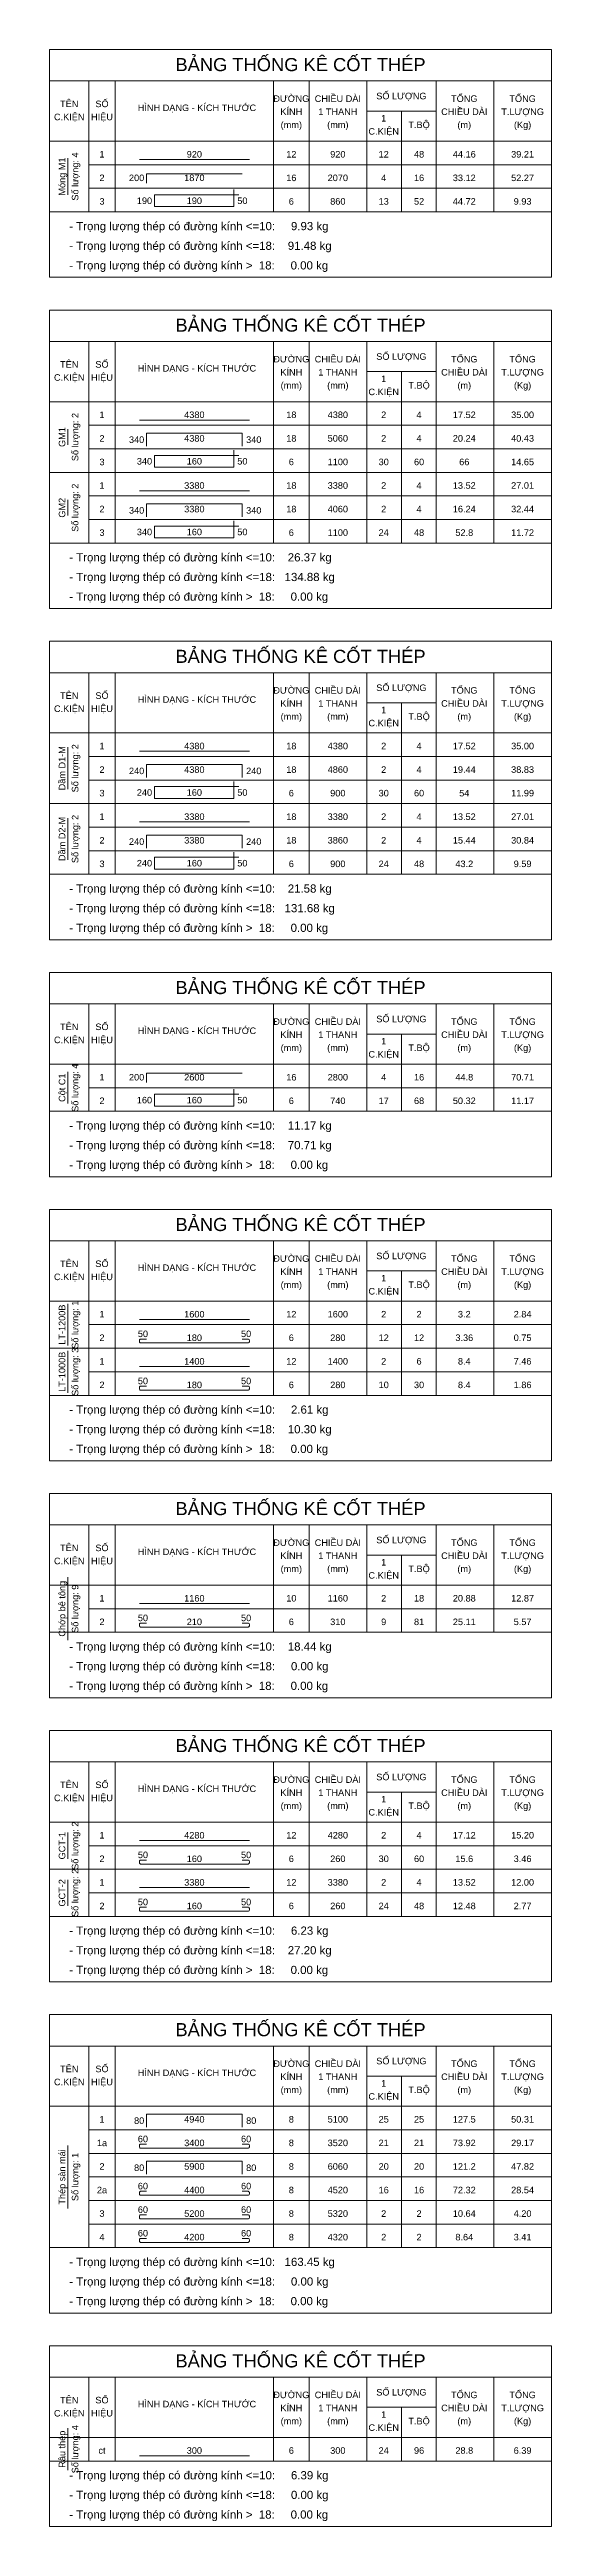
# Model space of a CAD drawing. Header units: inches. Extents: x 0 to 9575, y -495600 to -448300.
import ezdxf
from ezdxf.enums import TextEntityAlignment as Align

# ---------------------------------------------------------------- set-up
doc = ezdxf.new("R2010")
doc.units = ezdxf.units.IN
doc.header["$MEASUREMENT"] = 0
doc.linetypes.add('HIDDENX2', pattern=[0.75, 0.5, -0.25])
for name, color, linetype, lineweight in [('Bao', 2, 'Continuous', 0), ('NetMo', 9, 'HIDDENX2', 0), ('Steel', 4, 'Continuous', 0), ('Text', 2, 'Continuous', 0), ('TextThep', 7, 'Continuous', 0)]:
    doc.layers.add(name, color=color, linetype=linetype, lineweight=lineweight)
doc.styles.add('Hoa', font='micross.ttf')
doc.styles.add('Thuong', font='micross.ttf')

msp = doc.modelspace()

# ---------------------------------------------------------------- linework, layer by layer
at = {"layer": 'Bao'}
for p, q in [((0, -448300), (9575, -448300)), ((0, -448300), (0, -452650)), ((9575, -448300), (9575, -452650)), ((0, -448900), (9575, -448900)), ((750, -448900), (750, -451400)), ((1250, -448900), (1250, -451400)), ((4275, -448900), (4275, -451400)), ((4950, -448900), (4950, -451400)), ((6050, -448900), (6050, -451400)), ((7375, -448900), (7375, -451400)), ((8475, -448900), (8475, -451400)), ((6050, -449475), (7375, -449475)), ((6712.5, -449475), (6712.5, -451400)), ((0, -450050), (9575, -450050)), ((0, -453275), (9575, -453275)), ((0, -453275), (0, -458975)), ((9575, -453275), (9575, -458975)), ((0, -453875), (9575, -453875)), ((750, -453875), (750, -457725)), ((1250, -453875), (1250, -457725)), ((4275, -453875), (4275, -457725)), ((4950, -453875), (4950, -457725)), ((6050, -453875), (6050, -457725)), ((7375, -453875), (7375, -457725)), ((8475, -453875), (8475, -457725)), ((6050, -454450), (7375, -454450)), ((6712.5, -454450), (6712.5, -457725)), ((0, -455025), (9575, -455025)), ((0, -459600), (9575, -459600)), ((0, -459600), (0, -465300)), ((9575, -459600), (9575, -465300)), ((0, -460200), (9575, -460200)), ((750, -460200), (750, -464050)), ((1250, -460200), (1250, -464050)), ((4275, -460200), (4275, -464050)), ((4950, -460200), (4950, -464050)), ((6050, -460200), (6050, -464050)), ((7375, -460200), (7375, -464050)), ((8475, -460200), (8475, -464050)), ((6050, -460775), (7375, -460775)), ((6712.5, -460775), (6712.5, -464050)), ((0, -461350), (9575, -461350)), ((0, -465925), (9575, -465925)), ((0, -465925), (0, -469825)), ((9575, -465925), (9575, -469825)), ((0, -466525), (9575, -466525)), ((750, -466525), (750, -468575)), ((1250, -466525), (1250, -468575)), ((4275, -466525), (4275, -468575)), ((4950, -466525), (4950, -468575)), ((6050, -466525), (6050, -468575)), ((7375, -466525), (7375, -468575)), ((8475, -466525), (8475, -468575)), ((6050, -467100), (7375, -467100)), ((6712.5, -467100), (6712.5, -468575)), ((0, -467675), (9575, -467675)), ((0, -470450), (9575, -470450)), ((0, -470450), (0, -475250)), ((9575, -470450), (9575, -475250)), ((0, -471050), (9575, -471050)), ((750, -471050), (750, -474000)), ((1250, -471050), (1250, -474000)), ((4275, -471050), (4275, -474000)), ((4950, -471050), (4950, -474000)), ((6050, -471050), (6050, -474000)), ((7375, -471050), (7375, -474000)), ((8475, -471050), (8475, -474000)), ((6050, -471625), (7375, -471625)), ((6712.5, -471625), (6712.5, -474000)), ((0, -472200), (9575, -472200)), ((0, -475875), (9575, -475875)), ((0, -475875), (0, -479775)), ((9575, -475875), (9575, -479775)), ((0, -476475), (9575, -476475)), ((750, -476475), (750, -478525)), ((1250, -476475), (1250, -478525)), ((4275, -476475), (4275, -478525)), ((4950, -476475), (4950, -478525)), ((6050, -476475), (6050, -478525)), ((7375, -476475), (7375, -478525)), ((8475, -476475), (8475, -478525)), ((6050, -477050), (7375, -477050)), ((6712.5, -477050), (6712.5, -478525)), ((0, -477625), (9575, -477625)), ((0, -480400), (9575, -480400)), ((0, -480400), (0, -485200)), ((9575, -480400), (9575, -485200)), ((0, -481000), (9575, -481000)), ((750, -481000), (750, -483950)), ((1250, -481000), (1250, -483950)), ((4275, -481000), (4275, -483950)), ((4950, -481000), (4950, -483950)), ((6050, -481000), (6050, -483950)), ((7375, -481000), (7375, -483950)), ((8475, -481000), (8475, -483950)), ((6050, -481575), (7375, -481575)), ((6712.5, -481575), (6712.5, -483950)), ((0, -482150), (9575, -482150)), ((0, -485825), (9575, -485825)), ((0, -485825), (0, -491525)), ((9575, -485825), (9575, -491525)), ((0, -486425), (9575, -486425)), ((750, -486425), (750, -490275)), ((1250, -486425), (1250, -490275)), ((4275, -486425), (4275, -490275)), ((4950, -486425), (4950, -490275)), ((6050, -486425), (6050, -490275)), ((7375, -486425), (7375, -490275)), ((8475, -486425), (8475, -490275)), ((6050, -487000), (7375, -487000)), ((6712.5, -487000), (6712.5, -490275)), ((0, -487575), (9575, -487575)), ((0, -492150), (9575, -492150)), ((0, -492150), (0, -495600)), ((9575, -492150), (9575, -495600)), ((0, -492750), (9575, -492750)), ((750, -492750), (750, -494350)), ((1250, -492750), (1250, -494350)), ((4275, -492750), (4275, -494350)), ((4950, -492750), (4950, -494350)), ((6050, -492750), (6050, -494350)), ((7375, -492750), (7375, -494350)), ((8475, -492750), (8475, -494350)), ((6050, -493325), (7375, -493325)), ((6712.5, -493325), (6712.5, -494350)), ((0, -493900), (9575, -493900))]:
    msp.add_line(p, q, dxfattribs=at)
at = {"layer": 'NetMo'}
for p, q in [((750, -450500), (9575, -450500)), ((750, -450950), (9575, -450950)), ((750, -451400), (9575, -451400)), ((750, -455475), (9575, -455475)), ((750, -455925), (9575, -455925)), ((750, -456375), (9575, -456375)), ((750, -456825), (9575, -456825)), ((750, -457275), (9575, -457275)), ((750, -457725), (9575, -457725)), ((750, -461800), (9575, -461800)), ((750, -462250), (9575, -462250)), ((750, -462700), (9575, -462700)), ((750, -463150), (9575, -463150)), ((750, -463600), (9575, -463600)), ((750, -464050), (9575, -464050)), ((750, -468125), (9575, -468125)), ((750, -468575), (9575, -468575)), ((750, -472650), (9575, -472650)), ((750, -473100), (9575, -473100)), ((750, -473550), (9575, -473550)), ((750, -474000), (9575, -474000)), ((750, -478075), (9575, -478075)), ((750, -478525), (9575, -478525)), ((750, -482600), (9575, -482600)), ((750, -483050), (9575, -483050)), ((750, -483500), (9575, -483500)), ((750, -483950), (9575, -483950)), ((750, -488025), (9575, -488025)), ((750, -488475), (9575, -488475)), ((750, -488925), (9575, -488925)), ((750, -489375), (9575, -489375)), ((750, -489825), (9575, -489825)), ((750, -490275), (9575, -490275)), ((750, -494350), (9575, -494350))]:
    msp.add_line(p, q, dxfattribs=at)
at = {"layer": 'Steel'}
for points in [[(1712.5, -450400), (3812.5, -450400)], [(1850, -450850), (1850, -450675), (3675, -450675)], [(3612.5, -451075), (2000, -451075), (2000, -451300), (3512.5, -451300), (3512.5, -450975)], [(1712.5, -455375), (3812.5, -455375)], [(1850, -455875), (1850, -455625), (3675, -455625), (3675, -455875)], [(3612.5, -456050), (2000, -456050), (2000, -456275), (3512.5, -456275), (3512.5, -455950)], [(1712.5, -456725), (3812.5, -456725)], [(1850, -457225), (1850, -456975), (3675, -456975), (3675, -457225)], [(3612.5, -457400), (2000, -457400), (2000, -457625), (3512.5, -457625), (3512.5, -457300)], [(1712.5, -461700), (3812.5, -461700)], [(1850, -462200), (1850, -461950), (3675, -461950), (3675, -462200)], [(3612.5, -462375), (2000, -462375), (2000, -462600), (3512.5, -462600), (3512.5, -462275)], [(1712.5, -463050), (3812.5, -463050)], [(1850, -463550), (1850, -463300), (3675, -463300), (3675, -463550)], [(3612.5, -463725), (2000, -463725), (2000, -463950), (3512.5, -463950), (3512.5, -463625)], [(1850, -468025), (1850, -467850), (3675, -467850)], [(3612.5, -468250), (2000, -468250), (2000, -468475), (3512.5, -468475), (3512.5, -468150)], [(1712.5, -472550), (3812.5, -472550)], [(1712.5, -473450), (3812.5, -473450)], [(1712.5, -477975), (3812.5, -477975)], [(1712.5, -482500), (3812.5, -482500)], [(1712.5, -483400), (3812.5, -483400)], [(1850, -487975), (1850, -487725), (3675, -487725), (3675, -487975)], [(1850, -488875), (1850, -488625), (3675, -488625), (3675, -488875)], [(1712.5, -494250), (3812.5, -494250)]]:
    msp.add_lwpolyline(points, dxfattribs=at)
for points in [[(1850, -472925), (1737.5, -472925, 0.4142136), (1712.5, -472950), (1712.5, -472975, 0.4142136), (1737.5, -473000), (3787.5, -473000, 0.4142136), (3812.5, -472975), (3812.5, -472950, 0.4142136), (3787.5, -472925), (3675, -472925)], [(1850, -473825), (1737.5, -473825, 0.4142136), (1712.5, -473850), (1712.5, -473875, 0.4142136), (1737.5, -473900), (3787.5, -473900, 0.4142136), (3812.5, -473875), (3812.5, -473850, 0.4142136), (3787.5, -473825), (3675, -473825)], [(1850, -478350), (1737.5, -478350, 0.4142136), (1712.5, -478375), (1712.5, -478400, 0.4142136), (1737.5, -478425), (3787.5, -478425, 0.4142136), (3812.5, -478400), (3812.5, -478375, 0.4142136), (3787.5, -478350), (3675, -478350)], [(1850, -482875), (1737.5, -482875, 0.4142136), (1712.5, -482900), (1712.5, -482925, 0.4142136), (1737.5, -482950), (3787.5, -482950, 0.4142136), (3812.5, -482925), (3812.5, -482900, 0.4142136), (3787.5, -482875), (3675, -482875)], [(1850, -483775), (1737.5, -483775, 0.4142136), (1712.5, -483800), (1712.5, -483825, 0.4142136), (1737.5, -483850), (3787.5, -483850, 0.4142136), (3812.5, -483825), (3812.5, -483800, 0.4142136), (3787.5, -483775), (3675, -483775)], [(1850, -488300), (1737.5, -488300, 0.4142136), (1712.5, -488325), (1712.5, -488350, 0.4142136), (1737.5, -488375), (3787.5, -488375, 0.4142136), (3812.5, -488350), (3812.5, -488325, 0.4142136), (3787.5, -488300), (3675, -488300)], [(1850, -489200), (1737.5, -489200, 0.4142136), (1712.5, -489225), (1712.5, -489250, 0.4142136), (1737.5, -489275), (3787.5, -489275, 0.4142136), (3812.5, -489250), (3812.5, -489225, 0.4142136), (3787.5, -489200), (3675, -489200)], [(1850, -489650), (1737.5, -489650, 0.4142136), (1712.5, -489675), (1712.5, -489700, 0.4142136), (1737.5, -489725), (3787.5, -489725, 0.4142136), (3812.5, -489700), (3812.5, -489675, 0.4142136), (3787.5, -489650), (3675, -489650)], [(1850, -490100), (1737.5, -490100, 0.4142136), (1712.5, -490125), (1712.5, -490150, 0.4142136), (1737.5, -490175), (3787.5, -490175, 0.4142136), (3812.5, -490150), (3812.5, -490125, 0.4142136), (3787.5, -490100), (3675, -490100)]]:
    msp.add_lwpolyline(points, format="xyb", dxfattribs=at)
at = {"layer": 'Text'}
for p, q in [((350, -451075), (350, -450375)), ((0, -451400), (9575, -451400)), ((0, -451400), (9575, -451400)), ((0, -452650), (9575, -452650)), ((350, -455850), (350, -455550)), ((0, -456375), (9575, -456375)), ((350, -457200), (350, -456900)), ((0, -457725), (9575, -457725)), ((0, -457725), (9575, -457725)), ((0, -458975), (9575, -458975)), ((350, -462425), (350, -461625)), ((0, -462700), (9575, -462700)), ((350, -463775), (350, -462975)), ((0, -464050), (9575, -464050)), ((0, -464050), (9575, -464050)), ((0, -465300), (9575, -465300)), ((350, -468425), (350, -467825)), ((0, -468575), (9575, -468575)), ((0, -468575), (9575, -468575)), ((0, -469825), (9575, -469825)), ((350, -473050), (350, -472250)), ((0, -473100), (9575, -473100)), ((350, -473950), (350, -473150)), ((0, -474000), (9575, -474000)), ((0, -474000), (9575, -474000)), ((0, -475250), (9575, -475250)), ((350, -478675), (350, -477475)), ((0, -478525), (9575, -478525)), ((0, -478525), (9575, -478525)), ((0, -479775), (9575, -479775)), ((350, -482850), (350, -482350)), ((0, -483050), (9575, -483050)), ((350, -483750), (350, -483250)), ((0, -483950), (9575, -483950)), ((0, -483950), (9575, -483950)), ((0, -485200), (9575, -485200)), ((350, -489525), (350, -488325)), ((0, -490275), (9575, -490275)), ((0, -490275), (9575, -490275)), ((0, -491525), (9575, -491525)), ((350, -494525), (350, -493725)), ((0, -494350), (9575, -494350)), ((0, -494350), (9575, -494350)), ((0, -495600), (9575, -495600))]:
    msp.add_line(p, q, dxfattribs=at)

# ---------------------------------------------------------------- texts
at = {"layer": 'Text', "color": 4, "style": 'Hoa'}
for p in [(4787.5, -448712.5), (4787.5, -453687.5), (4787.5, -460012.5), (4787.5, -466337.5), (4787.5, -470862.5), (4787.5, -476287.5), (4787.5, -480812.5), (4787.5, -486237.5), (4787.5, -492562.5)]:
    msp.add_text('BẢNG THỐNG KÊ CỐT THÉP', height=250, dxfattribs=at).set_placement(p, align=Align.CENTER)
at = {"layer": 'Text'}
for s, style, p in [('TÊN', 'Hoa', (375, -449400)), ('SỐ', 'Hoa', (1000, -449400)), ('HÌNH DẠNG - KÍCH THƯỚC', 'Hoa', (2812.5, -449475)), ('ĐƯỜNG', 'Hoa', (4612.5, -449300)), ('CHIỀU DÀI', 'Hoa', (5500, -449300)), ('SỐ LƯỢNG', 'Hoa', (6712.5, -449250)), ('TỔNG', 'Hoa', (7912.5, -449300)), ('TỔNG', 'Hoa', (9025, -449300)), ('C.KIỆN', 'Hoa', (375, -449650)), ('HIỆU', 'Hoa', (1000, -449650)), ('KÍNH', 'Hoa', (4612.5, -449550)), ('(mm)', 'Thuong', (4612.5, -449800)), ('1 THANH', 'Hoa', (5500, -449550)), ('(mm)', 'Thuong', (5500, -449800)), ('C.KIỆN', 'Hoa', (6375, -449925)), ('1', 'Hoa', (6375, -449675)), ('T.BỘ', 'Hoa', (7050, -449800)), ('CHIỀU DÀI', 'Hoa', (7912.5, -449550)), ('(m)', 'Thuong', (7912.5, -449800)), ('T.LƯỢNG', 'Hoa', (9025, -449550)), ('(Kg)', 'Thuong', (9025, -449800)), ('SỐ LƯỢNG', 'Hoa', (6712.5, -454225)), ('C.KIỆN', 'Hoa', (375, -454625)), ('TÊN', 'Hoa', (375, -454375)), ('HIỆU', 'Hoa', (1000, -454625)), ('SỐ', 'Hoa', (1000, -454375)), ('HÌNH DẠNG - KÍCH THƯỚC', 'Hoa', (2812.5, -454450)), ('ĐƯỜNG', 'Hoa', (4612.5, -454275)), ('KÍNH', 'Hoa', (4612.5, -454525)), ('CHIỀU DÀI', 'Hoa', (5500, -454275)), ('1 THANH', 'Hoa', (5500, -454525)), ('1', 'Hoa', (6375, -454650)), ('CHIỀU DÀI', 'Hoa', (7912.5, -454525)), ('TỔNG', 'Hoa', (7912.5, -454275)), ('T.LƯỢNG', 'Hoa', (9025, -454525)), ('TỔNG', 'Hoa', (9025, -454275)), ('(mm)', 'Thuong', (4612.5, -454775)), ('(mm)', 'Thuong', (5500, -454775)), ('C.KIỆN', 'Hoa', (6375, -454900)), ('T.BỘ', 'Hoa', (7050, -454775)), ('(m)', 'Thuong', (7912.5, -454775)), ('(Kg)', 'Thuong', (9025, -454775)), ('TÊN', 'Hoa', (375, -460700)), ('SỐ', 'Hoa', (1000, -460700)), ('HÌNH DẠNG - KÍCH THƯỚC', 'Hoa', (2812.5, -460775)), ('ĐƯỜNG', 'Hoa', (4612.5, -460600)), ('KÍNH', 'Hoa', (4612.5, -460850)), ('CHIỀU DÀI', 'Hoa', (5500, -460600)), ('SỐ LƯỢNG', 'Hoa', (6712.5, -460550)), ('CHIỀU DÀI', 'Hoa', (7912.5, -460850)), ('TỔNG', 'Hoa', (7912.5, -460600)), ('TỔNG', 'Hoa', (9025, -460600)), ('C.KIỆN', 'Hoa', (375, -460950)), ('HIỆU', 'Hoa', (1000, -460950)), ('(mm)', 'Thuong', (4612.5, -461100)), ('1 THANH', 'Hoa', (5500, -460850)), ('(mm)', 'Thuong', (5500, -461100)), ('C.KIỆN', 'Hoa', (6375, -461225)), ('1', 'Hoa', (6375, -460975)), ('T.BỘ', 'Hoa', (7050, -461100)), ('(m)', 'Thuong', (7912.5, -461100)), ('T.LƯỢNG', 'Hoa', (9025, -460850)), ('(Kg)', 'Thuong', (9025, -461100)), ('ĐƯỜNG', 'Hoa', (4612.5, -466925)), ('CHIỀU DÀI', 'Hoa', (5500, -466925)), ('SỐ LƯỢNG', 'Hoa', (6712.5, -466875)), ('TỔNG', 'Hoa', (7912.5, -466925)), ('TỔNG', 'Hoa', (9025, -466925)), ('C.KIỆN', 'Hoa', (375, -467275)), ('TÊN', 'Hoa', (375, -467025)), ('HIỆU', 'Hoa', (1000, -467275)), ('SỐ', 'Hoa', (1000, -467025)), ('HÌNH DẠNG - KÍCH THƯỚC', 'Hoa', (2812.5, -467100)), ('KÍNH', 'Hoa', (4612.5, -467175)), ('(mm)', 'Thuong', (4612.5, -467425)), ('1 THANH', 'Hoa', (5500, -467175)), ('(mm)', 'Thuong', (5500, -467425)), ('1', 'Hoa', (6375, -467300)), ('T.BỘ', 'Hoa', (7050, -467425)), ('CHIỀU DÀI', 'Hoa', (7912.5, -467175)), ('(m)', 'Thuong', (7912.5, -467425)), ('T.LƯỢNG', 'Hoa', (9025, -467175)), ('(Kg)', 'Thuong', (9025, -467425)), ('C.KIỆN', 'Hoa', (6375, -467550)), ('TÊN', 'Hoa', (375, -471550)), ('SỐ', 'Hoa', (1000, -471550)), ('HÌNH DẠNG - KÍCH THƯỚC', 'Hoa', (2812.5, -471625)), ('ĐƯỜNG', 'Hoa', (4612.5, -471450)), ('KÍNH', 'Hoa', (4612.5, -471700)), ('CHIỀU DÀI', 'Hoa', (5500, -471450)), ('1 THANH', 'Hoa', (5500, -471700)), ('SỐ LƯỢNG', 'Hoa', (6712.5, -471400)), ('CHIỀU DÀI', 'Hoa', (7912.5, -471700)), ('TỔNG', 'Hoa', (7912.5, -471450)), ('T.LƯỢNG', 'Hoa', (9025, -471700)), ('TỔNG', 'Hoa', (9025, -471450)), ('C.KIỆN', 'Hoa', (375, -471800)), ('HIỆU', 'Hoa', (1000, -471800)), ('(mm)', 'Thuong', (4612.5, -471950)), ('(mm)', 'Thuong', (5500, -471950)), ('C.KIỆN', 'Hoa', (6375, -472075)), ('1', 'Hoa', (6375, -471825)), ('T.BỘ', 'Hoa', (7050, -471950)), ('(m)', 'Thuong', (7912.5, -471950)), ('(Kg)', 'Thuong', (9025, -471950)), ('ĐƯỜNG', 'Hoa', (4612.5, -476875)), ('CHIỀU DÀI', 'Hoa', (5500, -476875)), ('SỐ LƯỢNG', 'Hoa', (6712.5, -476825)), ('TỔNG', 'Hoa', (7912.5, -476875)), ('TỔNG', 'Hoa', (9025, -476875)), ('C.KIỆN', 'Hoa', (375, -477225)), ('TÊN', 'Hoa', (375, -476975)), ('HIỆU', 'Hoa', (1000, -477225)), ('SỐ', 'Hoa', (1000, -476975)), ('HÌNH DẠNG - KÍCH THƯỚC', 'Hoa', (2812.5, -477050)), ('KÍNH', 'Hoa', (4612.5, -477125)), ('(mm)', 'Thuong', (4612.5, -477375)), ('1 THANH', 'Hoa', (5500, -477125)), ('(mm)', 'Thuong', (5500, -477375)), ('1', 'Hoa', (6375, -477250)), ('T.BỘ', 'Hoa', (7050, -477375)), ('CHIỀU DÀI', 'Hoa', (7912.5, -477125)), ('(m)', 'Thuong', (7912.5, -477375)), ('T.LƯỢNG', 'Hoa', (9025, -477125)), ('(Kg)', 'Thuong', (9025, -477375)), ('C.KIỆN', 'Hoa', (6375, -477500)), ('TÊN', 'Hoa', (375, -481500)), ('SỐ', 'Hoa', (1000, -481500)), ('HÌNH DẠNG - KÍCH THƯỚC', 'Hoa', (2812.5, -481575)), ('ĐƯỜNG', 'Hoa', (4612.5, -481400)), ('KÍNH', 'Hoa', (4612.5, -481650)), ('CHIỀU DÀI', 'Hoa', (5500, -481400)), ('SỐ LƯỢNG', 'Hoa', (6712.5, -481350)), ('CHIỀU DÀI', 'Hoa', (7912.5, -481650)), ('TỔNG', 'Hoa', (7912.5, -481400)), ('TỔNG', 'Hoa', (9025, -481400)), ('C.KIỆN', 'Hoa', (375, -481750)), ('HIỆU', 'Hoa', (1000, -481750)), ('(mm)', 'Thuong', (4612.5, -481900)), ('1 THANH', 'Hoa', (5500, -481650)), ('(mm)', 'Thuong', (5500, -481900)), ('C.KIỆN', 'Hoa', (6375, -482025)), ('1', 'Hoa', (6375, -481775)), ('T.BỘ', 'Hoa', (7050, -481900)), ('(m)', 'Thuong', (7912.5, -481900)), ('T.LƯỢNG', 'Hoa', (9025, -481650)), ('(Kg)', 'Thuong', (9025, -481900)), ('ĐƯỜNG', 'Hoa', (4612.5, -486825)), ('CHIỀU DÀI', 'Hoa', (5500, -486825)), ('SỐ LƯỢNG', 'Hoa', (6712.5, -486775)), ('TỔNG', 'Hoa', (7912.5, -486825)), ('TỔNG', 'Hoa', (9025, -486825)), ('C.KIỆN', 'Hoa', (375, -487175)), ('TÊN', 'Hoa', (375, -486925)), ('HIỆU', 'Hoa', (1000, -487175)), ('SỐ', 'Hoa', (1000, -486925)), ('HÌNH DẠNG - KÍCH THƯỚC', 'Hoa', (2812.5, -487000)), ('KÍNH', 'Hoa', (4612.5, -487075)), ('1 THANH', 'Hoa', (5500, -487075)), ('1', 'Hoa', (6375, -487200)), ('T.BỘ', 'Hoa', (7050, -487325)), ('CHIỀU DÀI', 'Hoa', (7912.5, -487075)), ('T.LƯỢNG', 'Hoa', (9025, -487075)), ('(mm)', 'Thuong', (4612.5, -487325)), ('(mm)', 'Thuong', (5500, -487325)), ('C.KIỆN', 'Hoa', (6375, -487450)), ('(m)', 'Thuong', (7912.5, -487325)), ('(Kg)', 'Thuong', (9025, -487325)), ('TÊN', 'Hoa', (375, -493250)), ('SỐ', 'Hoa', (1000, -493250)), ('HÌNH DẠNG - KÍCH THƯỚC', 'Hoa', (2812.5, -493325)), ('ĐƯỜNG', 'Hoa', (4612.5, -493150)), ('KÍNH', 'Hoa', (4612.5, -493400)), ('CHIỀU DÀI', 'Hoa', (5500, -493150)), ('1 THANH', 'Hoa', (5500, -493400)), ('SỐ LƯỢNG', 'Hoa', (6712.5, -493100)), ('CHIỀU DÀI', 'Hoa', (7912.5, -493400)), ('TỔNG', 'Hoa', (7912.5, -493150)), ('T.LƯỢNG', 'Hoa', (9025, -493400)), ('TỔNG', 'Hoa', (9025, -493150)), ('C.KIỆN', 'Hoa', (375, -493500)), ('HIỆU', 'Hoa', (1000, -493500)), ('(mm)', 'Thuong', (4612.5, -493650)), ('(mm)', 'Thuong', (5500, -493650)), ('C.KIỆN', 'Hoa', (6375, -493775)), ('1', 'Hoa', (6375, -493525)), ('T.BỘ', 'Hoa', (7050, -493650)), ('(m)', 'Thuong', (7912.5, -493650)), ('(Kg)', 'Thuong', (9025, -493650))]:
    msp.add_text(s, height=125, dxfattribs=dict(at, style=style)).set_placement(p, align=Align.CENTER)
at = {"layer": 'Text', "style": 'Hoa'}
for s, p in [('Số lượng: 4', (550, -450725)), ('Móng M1', (300, -450725)), ('Số lượng: 2', (550, -455700)), ('GM1', (300, -455700)), ('GM2', (300, -457050)), ('Số lượng: 2', (550, -457050)), ('Dầm D1-M', (300, -462025)), ('Số lượng: 2', (550, -462025)), ('Dầm D2-M', (300, -463375)), ('Số lượng: 2', (550, -463375)), ('Số lượng: 4', (550, -468125)), ('Cột C1', (300, -468125)), ('LT-1200B', (300, -472650)), ('Số lượng: 1', (550, -472650)), ('LT-1000B', (300, -473550)), ('Số lượng: 3', (550, -473550)), ('Chớp bê tông', (300, -478075)), ('Số lượng: 9', (550, -478075)), ('GCT-1', (300, -482600)), ('Số lượng: 2', (550, -482600)), ('GCT-2', (300, -483500)), ('Số lượng: 2', (550, -483500)), ('Thép sàn mái', (300, -488925)), ('Số lượng: 1', (550, -488925)), ('Râu thép', (300, -494125)), ('Số lượng: 4', (550, -494125))]:
    msp.add_text(s, height=125, rotation=90.00021, dxfattribs=at).set_placement(p, align=Align.CENTER)
for s, p in [('- Trọng lượng thép có đường kính <=10:     9.93 kg', (375, -451750)), ('- Trọng lượng thép có đường kính <=18:    91.48 kg', (375, -452125)), ('- Trọng lượng thép có đường kính >  18:     0.00 kg', (375, -452500)), ('- Trọng lượng thép có đường kính <=10:    26.37 kg', (375, -458075)), ('- Trọng lượng thép có đường kính <=18:   134.88 kg', (375, -458450)), ('- Trọng lượng thép có đường kính >  18:     0.00 kg', (375, -458825)), ('- Trọng lượng thép có đường kính <=10:    21.58 kg', (375, -464400)), ('- Trọng lượng thép có đường kính <=18:   131.68 kg', (375, -464775)), ('- Trọng lượng thép có đường kính >  18:     0.00 kg', (375, -465150)), ('- Trọng lượng thép có đường kính <=10:    11.17 kg', (375, -468925)), ('- Trọng lượng thép có đường kính <=18:    70.71 kg', (375, -469300)), ('- Trọng lượng thép có đường kính >  18:     0.00 kg', (375, -469675)), ('- Trọng lượng thép có đường kính <=10:     2.61 kg', (375, -474350)), ('- Trọng lượng thép có đường kính <=18:    10.30 kg', (375, -474725)), ('- Trọng lượng thép có đường kính >  18:     0.00 kg', (375, -475100)), ('- Trọng lượng thép có đường kính <=10:    18.44 kg', (375, -478875)), ('- Trọng lượng thép có đường kính <=18:     0.00 kg', (375, -479250)), ('- Trọng lượng thép có đường kính >  18:     0.00 kg', (375, -479625)), ('- Trọng lượng thép có đường kính <=10:     6.23 kg', (375, -484300)), ('- Trọng lượng thép có đường kính <=18:    27.20 kg', (375, -484675)), ('- Trọng lượng thép có đường kính >  18:     0.00 kg', (375, -485050)), ('- Trọng lượng thép có đường kính <=10:   163.45 kg', (375, -490625)), ('- Trọng lượng thép có đường kính <=18:     0.00 kg', (375, -491000)), ('- Trọng lượng thép có đường kính >  18:     0.00 kg', (375, -491375)), ('- Trọng lượng thép có đường kính <=10:     6.39 kg', (375, -494700)), ('- Trọng lượng thép có đường kính <=18:     0.00 kg', (375, -495075)), ('- Trọng lượng thép có đường kính >  18:     0.00 kg', (375, -495450))]:
    msp.add_text(s, height=156.25, dxfattribs=at).set_placement(p)
at = {"layer": 'TextThep', "style": 'Hoa'}
for s, p in [('1', (1000, -450400)), ('920', (2762.5, -450400)), ('12', (4612.5, -450400)), ('920', (5500, -450400)), ('12', (6375, -450400)), ('48', (7050, -450400)), ('44.16', (7912.5, -450400)), ('39.21', (9025, -450400)), ('2', (1000, -450850)), ('1870', (2762.5, -450850)), ('16', (4612.5, -450850)), ('3', (1000, -451300)), ('190', (2762.5, -451287.5)), ('6', (4612.5, -451300)), ('1', (1000, -455375)), ('4380', (2762.5, -455375)), ('18', (4612.5, -455375)), ('4380', (5500, -455375)), ('2', (6375, -455375)), ('4', (7050, -455375)), ('17.52', (7912.5, -455375)), ('35.00', (9025, -455375)), ('2', (1000, -455825)), ('4380', (2762.5, -455825)), ('18', (4612.5, -455825)), ('3', (1000, -456275)), ('160', (2762.5, -456262.5)), ('6', (4612.5, -456275)), ('1', (1000, -456725)), ('3380', (2762.5, -456725)), ('18', (4612.5, -456725)), ('3380', (5500, -456725)), ('2', (6375, -456725)), ('4', (7050, -456725)), ('13.52', (7912.5, -456725)), ('27.01', (9025, -456725)), ('2', (1000, -457175)), ('3380', (2762.5, -457175)), ('18', (4612.5, -457175)), ('3', (1000, -457625)), ('160', (2762.5, -457612.5)), ('6', (4612.5, -457625)), ('1', (1000, -461700)), ('4380', (2762.5, -461700)), ('18', (4612.5, -461700)), ('4380', (5500, -461700)), ('2', (6375, -461700)), ('4', (7050, -461700)), ('17.52', (7912.5, -461700)), ('35.00', (9025, -461700)), ('2', (1000, -462150)), ('4380', (2762.5, -462150)), ('18', (4612.5, -462150)), ('3', (1000, -462600)), ('160', (2762.5, -462587.5)), ('6', (4612.5, -462600)), ('1', (1000, -463050)), ('3380', (2762.5, -463050)), ('18', (4612.5, -463050)), ('3380', (5500, -463050)), ('2', (6375, -463050)), ('4', (7050, -463050)), ('13.52', (7912.5, -463050)), ('27.01', (9025, -463050)), ('2', (1000, -463500)), ('3380', (2762.5, -463500)), ('18', (4612.5, -463500)), ('3', (1000, -463950)), ('160', (2762.5, -463937.5)), ('6', (4612.5, -463950)), ('1', (1000, -468025)), ('2600', (2762.5, -468025)), ('16', (4612.5, -468025)), ('2', (1000, -468475)), ('160', (2762.5, -468462.5)), ('6', (4612.5, -468475)), ('1', (1000, -472550)), ('1600', (2762.5, -472550)), ('12', (4612.5, -472550)), ('1600', (5500, -472550)), ('2', (6375, -472550)), ('2', (7050, -472550)), ('3.2', (7912.5, -472550)), ('2.84', (9025, -472550)), ('2', (1000, -473000)), ('50', (1781.2, -472925)), ('180', (2762.5, -473000)), ('50', (3750, -472925)), ('6', (4612.5, -473000)), ('1', (1000, -473450)), ('1400', (2762.5, -473450)), ('12', (4612.5, -473450)), ('1400', (5500, -473450)), ('2', (6375, -473450)), ('6', (7050, -473450)), ('8.4', (7912.5, -473450)), ('7.46', (9025, -473450)), ('2', (1000, -473900)), ('50', (1781.2, -473825)), ('180', (2762.5, -473900)), ('50', (3750, -473825)), ('6', (4612.5, -473900)), ('1', (1000, -477975)), ('50', (1781.2, -478350)), ('1160', (2762.5, -477975)), ('50', (3750, -478350)), ('10', (4612.5, -477975)), ('1160', (5500, -477975)), ('2', (6375, -477975)), ('18', (7050, -477975)), ('20.88', (7912.5, -477975)), ('12.87', (9025, -477975)), ('2', (1000, -478425)), ('210', (2762.5, -478425)), ('6', (4612.5, -478425)), ('1', (1000, -482500)), ('4280', (2762.5, -482500)), ('12', (4612.5, -482500)), ('4280', (5500, -482500)), ('2', (6375, -482500)), ('4', (7050, -482500)), ('17.12', (7912.5, -482500)), ('15.20', (9025, -482500)), ('2', (1000, -482950)), ('50', (1781.2, -482875)), ('160', (2762.5, -482950)), ('50', (3750, -482875)), ('6', (4612.5, -482950)), ('1', (1000, -483400)), ('3380', (2762.5, -483400)), ('12', (4612.5, -483400)), ('3380', (5500, -483400)), ('2', (6375, -483400)), ('4', (7050, -483400)), ('13.52', (7912.5, -483400)), ('12.00', (9025, -483400)), ('2', (1000, -483850)), ('50', (1781.2, -483775)), ('160', (2762.5, -483850)), ('50', (3750, -483775)), ('6', (4612.5, -483850)), ('1', (1000, -487925)), ('60', (1781.2, -488300)), ('4940', (2762.5, -487925)), ('60', (3750, -488300)), ('8', (4612.5, -487925)), ('1a', (1000, -488375)), ('3400', (2762.5, -488375)), ('8', (4612.5, -488375)), ('2', (1000, -488825)), ('60', (1781.2, -489200)), ('5900', (2762.5, -488825)), ('60', (3750, -489200)), ('8', (4612.5, -488825)), ('2a', (1000, -489275)), ('60', (1781.2, -489650)), ('4400', (2762.5, -489275)), ('60', (3750, -489650)), ('8', (4612.5, -489275)), ('4', (1000, -490175)), ('3', (1000, -489725)), ('60', (1781.2, -490100)), ('4200', (2762.5, -490175)), ('5200', (2762.5, -489725)), ('60', (3750, -490100)), ('8', (4612.5, -489725)), ('8', (4612.5, -490175)), ('ct', (1000, -494250)), ('300', (2762.5, -494250)), ('6', (4612.5, -494250)), ('300', (5500, -494250)), ('24', (6375, -494250)), ('96', (7050, -494250)), ('28.8', (7912.5, -494250)), ('6.39', (9025, -494250))]:
    msp.add_text(s, height=125, dxfattribs=at).set_placement(p, align=Align.BOTTOM_CENTER)
for s, p in [('200', (1806.2, -450850)), ('190', (1956.2, -451287.5)), ('340', (1806.2, -455850)), ('340', (1956.2, -456262.5)), ('340', (1806.2, -457200)), ('340', (1956.2, -457612.5)), ('240', (1806.2, -462175)), ('240', (1956.2, -462587.5)), ('240', (1806.2, -463525)), ('240', (1956.2, -463937.5)), ('200', (1806.2, -468025)), ('160', (1956.2, -468462.5)), ('80', (1806.2, -487950)), ('80', (1806.2, -488850))]:
    msp.add_text(s, height=125, dxfattribs=at).set_placement(p, align=Align.BOTTOM_RIGHT)
at = {"layer": 'TextThep', "color": 7, "style": 'Hoa'}
for s, p in [('2070', (5500, -450850)), ('4', (6375, -450850)), ('16', (7050, -450850)), ('33.12', (7912.5, -450850)), ('52.27', (9025, -450850)), ('860', (5500, -451300)), ('13', (6375, -451300)), ('52', (7050, -451300)), ('44.72', (7912.5, -451300)), ('9.93', (9025, -451300)), ('5060', (5500, -455825)), ('2', (6375, -455825)), ('4', (7050, -455825)), ('20.24', (7912.5, -455825)), ('40.43', (9025, -455825)), ('1100', (5500, -456275)), ('30', (6375, -456275)), ('60', (7050, -456275)), ('66', (7912.5, -456275)), ('14.65', (9025, -456275)), ('4060', (5500, -457175)), ('2', (6375, -457175)), ('4', (7050, -457175)), ('16.24', (7912.5, -457175)), ('32.44', (9025, -457175)), ('1100', (5500, -457625)), ('24', (6375, -457625)), ('48', (7050, -457625)), ('52.8', (7912.5, -457625)), ('11.72', (9025, -457625)), ('4860', (5500, -462150)), ('2', (6375, -462150)), ('4', (7050, -462150)), ('19.44', (7912.5, -462150)), ('38.83', (9025, -462150)), ('900', (5500, -462600)), ('30', (6375, -462600)), ('60', (7050, -462600)), ('54', (7912.5, -462600)), ('11.99', (9025, -462600)), ('3860', (5500, -463500)), ('2', (6375, -463500)), ('4', (7050, -463500)), ('15.44', (7912.5, -463500)), ('30.84', (9025, -463500)), ('900', (5500, -463950)), ('24', (6375, -463950)), ('48', (7050, -463950)), ('43.2', (7912.5, -463950)), ('9.59', (9025, -463950)), ('2800', (5500, -468025)), ('4', (6375, -468025)), ('16', (7050, -468025)), ('44.8', (7912.5, -468025)), ('70.71', (9025, -468025)), ('740', (5500, -468475)), ('17', (6375, -468475)), ('68', (7050, -468475)), ('50.32', (7912.5, -468475)), ('11.17', (9025, -468475)), ('280', (5500, -473000)), ('12', (6375, -473000)), ('12', (7050, -473000)), ('3.36', (7912.5, -473000)), ('0.75', (9025, -473000)), ('280', (5500, -473900)), ('10', (6375, -473900)), ('30', (7050, -473900)), ('8.4', (7912.5, -473900)), ('1.86', (9025, -473900)), ('310', (5500, -478425)), ('9', (6375, -478425)), ('81', (7050, -478425)), ('25.11', (7912.5, -478425)), ('5.57', (9025, -478425)), ('260', (5500, -482950)), ('30', (6375, -482950)), ('60', (7050, -482950)), ('15.6', (7912.5, -482950)), ('3.46', (9025, -482950)), ('260', (5500, -483850)), ('24', (6375, -483850)), ('48', (7050, -483850)), ('12.48', (7912.5, -483850)), ('2.77', (9025, -483850)), ('5100', (5500, -487925)), ('25', (6375, -487925)), ('25', (7050, -487925)), ('127.5', (7912.5, -487925)), ('50.31', (9025, -487925)), ('3520', (5500, -488375)), ('21', (6375, -488375)), ('21', (7050, -488375)), ('73.92', (7912.5, -488375)), ('29.17', (9025, -488375)), ('6060', (5500, -488825)), ('20', (6375, -488825)), ('20', (7050, -488825)), ('121.2', (7912.5, -488825)), ('47.82', (9025, -488825)), ('4520', (5500, -489275)), ('16', (6375, -489275)), ('16', (7050, -489275)), ('72.32', (7912.5, -489275)), ('28.54', (9025, -489275)), ('4320', (5500, -490175)), ('5320', (5500, -489725)), ('2', (6375, -489725)), ('2', (6375, -490175)), ('2', (7050, -489725)), ('2', (7050, -490175)), ('10.64', (7912.5, -489725)), ('8.64', (7912.5, -490175)), ('4.20', (9025, -489725)), ('3.41', (9025, -490175))]:
    msp.add_text(s, height=125, dxfattribs=at).set_placement(p, align=Align.BOTTOM_CENTER)
at = {"layer": 'TextThep', "style": 'Hoa'}
for s, p in [('50', (3581.2, -451287.5)), ('340', (3750, -455850)), ('50', (3581.2, -456262.5)), ('340', (3750, -457200)), ('50', (3581.2, -457612.5)), ('240', (3750, -462175)), ('50', (3581.2, -462587.5)), ('240', (3750, -463525)), ('50', (3581.2, -463937.5)), ('50', (3581.2, -468462.5)), ('80', (3750, -487950)), ('80', (3750, -488850))]:
    msp.add_text(s, height=125, dxfattribs=at).set_placement(p, align=Align.BOTTOM_LEFT)

doc.saveas('drawing.dxf')
